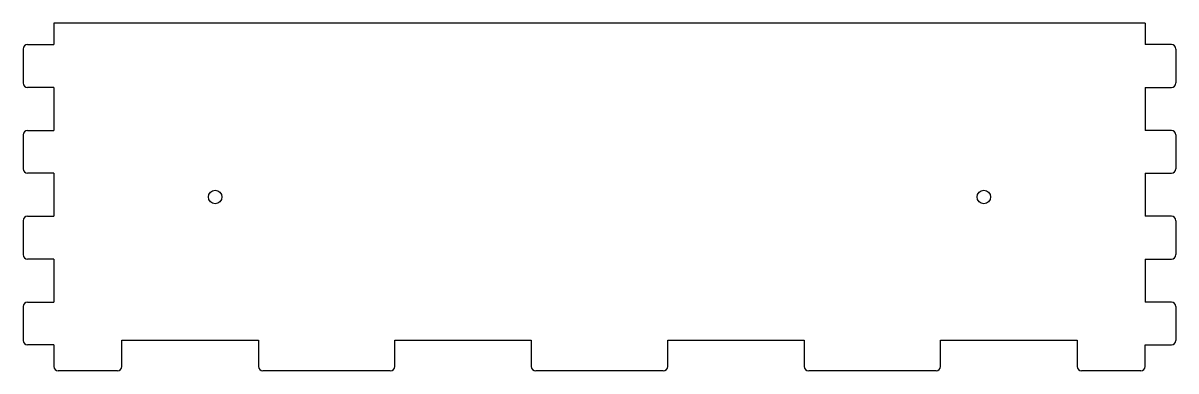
# Model space of a CAD drawing. Header units: millimetres. Extents: x 0 to 512, y 0 to 154.
import ezdxf

# ---------------------------------------------------------------- set-up
doc = ezdxf.new("R2010")
doc.units = ezdxf.units.MM
doc.layers.add('CutProfile', color=7, linetype='CONTINUOUS')

msp = doc.modelspace()

# ---------------------------------------------------------------- linework, layer by layer
at = {"layer": 'CutProfile'}
for p, q in [((13.6, 154.4), (13.6, 144.875)), ((498.4, 154.4), (13.6, 154.4)), ((498.4, 154.4), (498.4, 144.875)), ((2, 144.875), (13.6, 144.875)), ((510, 144.875), (498.4, 144.875)), ((0, 142.875), (0, 127.825)), ((512, 142.875), (512, 127.825)), ((13.6, 125.825), (2, 125.825)), ((13.6, 125.825), (13.6, 106.775)), ((498.4, 125.825), (510, 125.825)), ((498.4, 125.825), (498.4, 106.775)), ((0, 104.775), (0, 89.725)), ((2, 106.775), (13.6, 106.775)), ((510, 106.775), (498.4, 106.775)), ((512, 104.775), (512, 89.725)), ((13.6, 87.725), (2, 87.725)), ((13.6, 87.725), (13.6, 68.675)), ((498.4, 87.725), (510, 87.725)), ((498.4, 87.725), (498.4, 68.675)), ((0, 66.675), (0, 51.625)), ((2, 68.675), (13.6, 68.675)), ((510, 68.675), (498.4, 68.675)), ((512, 66.675), (512, 51.625)), ((13.6, 49.625), (2, 49.625)), ((13.6, 49.625), (13.6, 30.575)), ((498.4, 49.625), (510, 49.625)), ((498.4, 49.625), (498.4, 30.575)), ((0, 28.575), (0, 13.525)), ((2, 30.575), (13.6, 30.575)), ((510, 30.575), (498.4, 30.575)), ((512, 28.575), (512, 13.525)), ((13.6, 11.525), (2, 11.525)), ((13.6, 11.525), (13.6, 2)), ((43.9, 13.6), (104.5, 13.6)), ((43.9, 2), (43.9, 13.6)), ((104.5, 13.6), (104.5, 2)), ((165.1, 13.6), (225.7, 13.6)), ((165.1, 2), (165.1, 13.6)), ((225.7, 13.6), (225.7, 2)), ((286.3, 13.6), (346.9, 13.6)), ((286.3, 2), (286.3, 13.6)), ((346.9, 13.6), (346.9, 2)), ((407.5, 13.6), (468.1, 13.6)), ((407.5, 2), (407.5, 13.6)), ((468.1, 13.6), (468.1, 2)), ((498.4, 11.525), (510, 11.525)), ((498.4, 2), (498.4, 11.525)), ((41.9, 0), (15.6, 0)), ((163.1, 0), (106.5, 0)), ((284.3, 0), (227.7, 0)), ((405.5, 0), (348.9, 0)), ((496.4, 0), (470.1, 0))]:
    msp.add_line(p, q, dxfattribs=at)
for centre in [(85.333, 77.2), (426.667, 77.2)]:
    msp.add_circle(centre, 3, dxfattribs=at)
for centre, start, end in [((2, 142.875), 90, 180), ((510, 142.875), 0, 90), ((2, 127.825), 180, -90), ((510, 127.825), -90, 0), ((2, 104.775), 90, 180), ((510, 104.775), 0, 90), ((2, 89.725), 180, -90), ((510, 89.725), -90, 0), ((2, 66.675), 90, 180), ((510, 66.675), 0, 90), ((2, 51.625), 180, -90), ((510, 51.625), -90, 0), ((2, 28.575), 90, 180), ((510, 28.575), 0, 90), ((2, 13.525), 180, -90), ((510, 13.525), -90, 0), ((15.6, 2), 180, -90), ((41.9, 2), -90, 0), ((106.5, 2), 180, -90), ((163.1, 2), -90, 0), ((227.7, 2), 180, -90), ((284.3, 2), -90, 0), ((348.9, 2), 180, -90), ((405.5, 2), -90, 0), ((470.1, 2), 180, -90), ((496.4, 2), -90, 0)]:
    msp.add_arc(centre, 2, start, end, dxfattribs=at)

doc.saveas('drawing.dxf')
